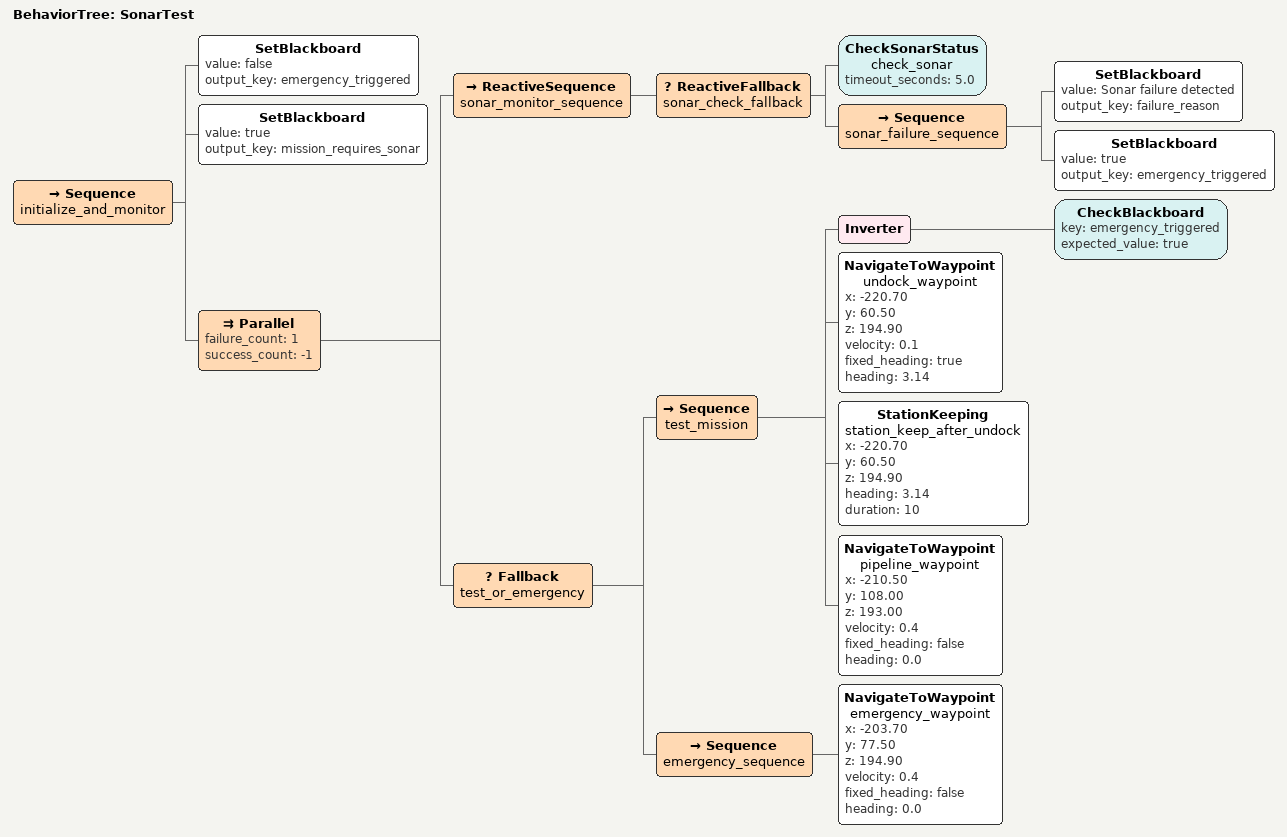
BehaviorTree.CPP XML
<?xml version="1.0" encoding="UTF-8"?>
<root BTCPP_format="4"
      main_tree_to_execute="SonarTest">
  <BehaviorTree ID="SonarTest">
    <Sequence name="initialize_and_monitor">
      <SetBlackboard value="false"
                     output_key="emergency_triggered"/>
      <SetBlackboard value="true"
                     output_key="mission_requires_sonar"/>
      <Parallel failure_count="1"
                success_count="-1">
        <ReactiveSequence name="sonar_monitor_sequence">
          <ReactiveFallback name="sonar_check_fallback">
            <CheckSonarStatus name="check_sonar"
                              timeout_seconds="5.0"/>
            <Sequence name="sonar_failure_sequence">
              <SetBlackboard value="Sonar failure detected"
                             output_key="failure_reason"/>
              <SetBlackboard value="true"
                             output_key="emergency_triggered"/>
            </Sequence>
          </ReactiveFallback>
        </ReactiveSequence>
        <Fallback name="test_or_emergency">
          <Sequence name="test_mission">
            <Inverter>
              <CheckBlackboard key="emergency_triggered"
                               expected_value="true"/>
            </Inverter>
            <NavigateToWaypoint name="undock_waypoint"
                                x="-220.70"
                                y="60.50"
                                z="194.90"
                                velocity="0.1"
                                fixed_heading="true"
                                heading="3.14"/>
            <StationKeeping name="station_keep_after_undock"
                            x="-220.70"
                            y="60.50"
                            z="194.90"
                            heading="3.14"
                            duration="10"/>
            <NavigateToWaypoint name="pipeline_waypoint"
                                x="-210.50"
                                y="108.00"
                                z="193.00"
                                velocity="0.4"
                                fixed_heading="false"
                                heading="0.0"/>
          </Sequence>
          <Sequence name="emergency_sequence">
            <NavigateToWaypoint name="emergency_waypoint"
                                x="-203.70"
                                y="77.50"
                                z="194.90"
                                velocity="0.4"
                                fixed_heading="false"
                                heading="0.0"/>
          </Sequence>
        </Fallback>
      </Parallel>
    </Sequence>
  </BehaviorTree>

</root>
